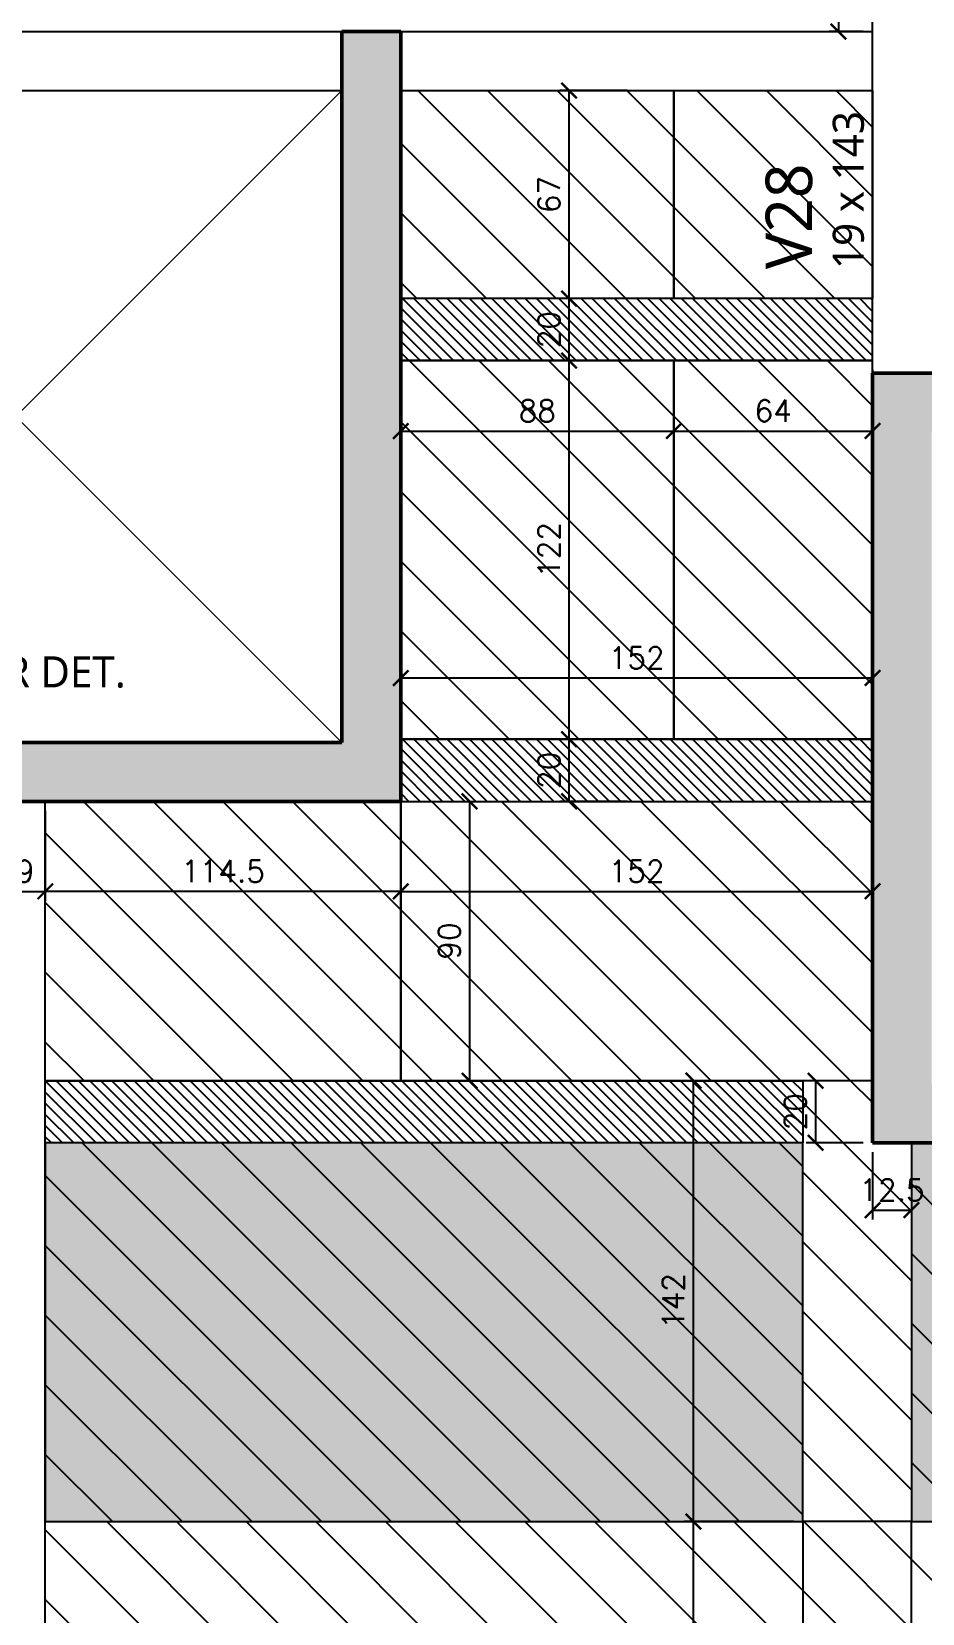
# Model space of a CAD drawing. Extents: x -32107 to -10774, y -8834 to 6017.
# Drawn here: x -29542 to -29255, y -6773 to -6264 of the extents above; entities that cross this region are included whole.
import ezdxf

# ---------------------------------------------------------------- set-up
doc = ezdxf.new("R2010")
doc.units = 0
doc.header["$PDMODE"] = 2
doc.header["$PDSIZE"] = 10
doc.layers.get('0').update_dxf_attribs({"lineweight": 13})
doc.layers.get('Defpoints').update_dxf_attribs({"lineweight": 13})
for name, color, linetype, lineweight in [('A-GENM', 7, 'Continuous', 18), ('PONT', 1, 'Continuous', 13), ('S-BEAM', 7, 'Continuous', 18), ('S-BEAM-IDEN', 7, 'Continuous', 9), ('S-COLS', 7, 'Continuous', 18), ('S-COLS-IDEN', 7, 'Continuous', 9)]:
    doc.layers.add(name, color=color, linetype=linetype, lineweight=lineweight)
for name, color, linetype in [('Cota', 4, 'Continuous'), ('Faixa Reesc', 8, 'Continuous'), ('Hachura 122x244', 253, 'Continuous'), ('Painéis', 200, 'Continuous'), ('Reaproveitamento', 251, 'Continuous')]:
    doc.layers.add(name, color=color, linetype=linetype)
doc.styles.add('Gadugi', font='gadugi.ttf', dxfattribs={"height": 15})
doc.styles.add('Gadugi_1', font='gadugi.ttf', dxfattribs={"height": 10})
doc.styles.add('Gadugi_2', font='gadugi.ttf', dxfattribs={"height": 0.2})
doc.styles.add('ROMANS', font='romans.shx')
doc.dimstyles.new('Cota Paínel', dxfattribs={"dimtxt": 7, "dimasz": 5, "dimexe": 3, "dimexo": 3, "dimgap": 3, "dimtad": 1, "dimdec": 1, "dimzin": 12, "dimdsep": 46, "dimtxsty": 'ROMANS', "dimblk": 'ARCHTICK', "dimcen": 0, "dimclrd": 4, "dimclre": 4, "dimclrt": 1, "dimadec": 1, "dimazin": 3, "dimtfac": 1, "dimtdec": 1, "dimtmove": 0, "dimatfit": 3, "dimldrblk": 'OBLIQUE', "dimfxl": 0, "dimtolj": 1, "dimtzin": 12, "dimarcsym": 0})
pattern_1 = [(135, (47.011, -948.851), (-11.22532, -11.22532), [])]

# ---------------------------------------------------------------- blocks, each defined once
blk = doc.blocks.new('PED_TAG_PILAR_R03 - PILAR VER DET_-2523782-PL K 100 - FORMA DO 6º PAVIMENTO')
at = {"layer": 'S-COLS-IDEN', "insert": (0.115, -0.625), "char_height": 0.2, "width": 1.37089, "attachment_point": 1, "style": 'Gadugi_2'}
blk.add_mtext('VER DET.', dxfattribs=at)
blk = doc.blocks.new('_ArchTick')
at = {"color": 0, "linetype": 'ByBlock', "const_width": 0.15}
blk.add_lwpolyline([(-0.5, -0.5), (0.5, 0.5)], dxfattribs=at)
blk = doc.blocks.new('*D29')
at = {"layer": 'A-GENM', "color": 4, "lineweight": -2, "transparency": 16777216}
for p, q in [((-29274.21, -6203.64), (-29285.19, -6203.64)), ((-29282.19, -6203.64), (-29282.19, -6263.64)), ((-29274.21, -6263.64), (-29285.19, -6263.64))]:
    blk.add_line(p, q, dxfattribs=at)
at = {"layer": 'Defpoints', "color": 0, "transparency": 16777216}
for p in [(-29271.21, -6203.64), (-29282.19, -6263.64), (-29271.21, -6263.64)]:
    blk.add_point(p, dxfattribs=at)
at = {"layer": 'A-GENM', "color": 4, "lineweight": -2, "transparency": 16777216, "xscale": 5, "yscale": 5, "zscale": 5}
for p, rotation in [((-29282.19, -6203.64), 90), ((-29282.19, -6263.64), 270)]:
    blk.add_blockref('_ArchTick', p, dxfattribs=dict(at, rotation=rotation))
at = {"layer": 'A-GENM', "color": 1, "transparency": 16777216, "insert": (-29288.69, -6233.64), "char_height": 7, "attachment_point": 5, "rotation": 90, "style": 'ROMANS'}
blk.add_mtext('\\A1;60', dxfattribs=at)
blk = doc.blocks.new('_OBLIQUE')
at = {"color": 0, "linetype": 'ByBlock', "lineweight": -2}
for p, q in [((0, 0), (-1, 0)), ((-0.5, -0.5), (0.5, 0.5))]:
    blk.add_line(p, q, dxfattribs=at)
blk = doc.blocks.new('*D35')
at = {"layer": 'Cota', "color": 4, "lineweight": -2, "transparency": 16777216}
for p, q in [((-29350.21, -6369.64), (-29371.96, -6369.64)), ((-29368.96, -6491.64), (-29368.96, -6369.64)), ((-29350.21, -6491.64), (-29371.96, -6491.64))]:
    blk.add_line(p, q, dxfattribs=at)
at = {"layer": 'Defpoints', "color": 0, "transparency": 16777216}
for p in [(-29368.96, -6369.64), (-29347.21, -6369.64), (-29347.21, -6491.64)]:
    blk.add_point(p, dxfattribs=at)
at = {"layer": 'Cota', "color": 4, "lineweight": -2, "transparency": 16777216, "xscale": 5, "yscale": 5, "zscale": 5}
for p, rotation in [((-29368.96, -6369.64), 90), ((-29368.96, -6491.64), 270)]:
    blk.add_blockref('_ArchTick', p, dxfattribs=dict(at, rotation=rotation))
at = {"layer": 'Cota', "color": 1, "transparency": 16777216, "insert": (-29375.46, -6430.64), "char_height": 7, "attachment_point": 5, "rotation": 90, "style": 'ROMANS'}
blk.add_mtext('\\A1;122', dxfattribs=at)
blk = doc.blocks.new('*D34')
at = {"layer": 'Cota', "color": 4, "lineweight": -2, "transparency": 16777216}
for p, q in [((-29350.21, -6491.64), (-29371.96, -6491.64)), ((-29368.96, -6511.64), (-29368.96, -6491.64)), ((-29350.21, -6511.64), (-29371.96, -6511.64))]:
    blk.add_line(p, q, dxfattribs=at)
at = {"layer": 'Defpoints', "color": 0, "transparency": 16777216}
for p in [(-29368.96, -6491.64), (-29347.21, -6491.64), (-29347.21, -6511.64)]:
    blk.add_point(p, dxfattribs=at)
at = {"layer": 'Cota', "color": 4, "lineweight": -2, "transparency": 16777216, "xscale": 5, "yscale": 5, "zscale": 5}
for p, rotation in [((-29368.96, -6491.64), 90), ((-29368.96, -6511.64), 270)]:
    blk.add_blockref('_ArchTick', p, dxfattribs=dict(at, rotation=rotation))
at = {"layer": 'Cota', "color": 1, "transparency": 16777216, "insert": (-29375.46, -6501.64), "char_height": 7, "attachment_point": 5, "rotation": 90, "style": 'ROMANS'}
blk.add_mtext('\\A1;20', dxfattribs=at)
blk = doc.blocks.new('*D36')
at = {"layer": 'Cota', "color": 4, "lineweight": -2, "transparency": 16777216}
for p, q in [((-29350.21, -6349.64), (-29371.96, -6349.64)), ((-29368.96, -6369.64), (-29368.96, -6349.64)), ((-29350.21, -6369.64), (-29371.96, -6369.64))]:
    blk.add_line(p, q, dxfattribs=at)
at = {"layer": 'Defpoints', "color": 0, "transparency": 16777216}
for p in [(-29368.96, -6349.64), (-29347.21, -6349.64), (-29347.21, -6369.64)]:
    blk.add_point(p, dxfattribs=at)
at = {"layer": 'Cota', "color": 4, "lineweight": -2, "transparency": 16777216, "xscale": 5, "yscale": 5, "zscale": 5}
for p, rotation in [((-29368.96, -6349.64), 90), ((-29368.96, -6369.64), 270)]:
    blk.add_blockref('_ArchTick', p, dxfattribs=dict(at, rotation=rotation))
at = {"layer": 'Cota', "color": 1, "transparency": 16777216, "insert": (-29375.46, -6359.64), "char_height": 7, "attachment_point": 5, "rotation": 90, "style": 'ROMANS'}
blk.add_mtext('\\A1;20', dxfattribs=at)
blk = doc.blocks.new('*D37')
at = {"layer": 'Cota', "color": 4, "lineweight": -2, "transparency": 16777216}
for p, q in [((-29350.21, -6282.64), (-29371.96, -6282.64)), ((-29368.96, -6349.64), (-29368.96, -6282.64)), ((-29350.21, -6349.64), (-29371.96, -6349.64))]:
    blk.add_line(p, q, dxfattribs=at)
at = {"layer": 'Defpoints', "color": 0, "transparency": 16777216}
for p in [(-29368.96, -6282.64), (-29347.21, -6282.64), (-29347.21, -6349.64)]:
    blk.add_point(p, dxfattribs=at)
at = {"layer": 'Cota', "color": 4, "lineweight": -2, "transparency": 16777216, "xscale": 5, "yscale": 5, "zscale": 5}
for p, rotation in [((-29368.96, -6282.64), 90), ((-29368.96, -6349.64), 270)]:
    blk.add_blockref('_ArchTick', p, dxfattribs=dict(at, rotation=rotation))
at = {"layer": 'Cota', "color": 1, "transparency": 16777216, "insert": (-29375.46, -6316.14), "char_height": 7, "attachment_point": 5, "rotation": 90, "style": 'ROMANS'}
blk.add_mtext('\\A1;67', dxfattribs=at)
blk = doc.blocks.new('*D38')
at = {"layer": 'Cota', "color": 4, "lineweight": -2, "transparency": 16777216}
for p, q in [((-29423.21, -6488.64), (-29423.21, -6468.89)), ((-29271.21, -6471.89), (-29423.21, -6471.89)), ((-29271.21, -6488.64), (-29271.21, -6468.89))]:
    blk.add_line(p, q, dxfattribs=at)
at = {"layer": 'Defpoints', "color": 0, "transparency": 16777216}
for p in [(-29423.21, -6471.89), (-29423.21, -6491.64), (-29271.21, -6491.64)]:
    blk.add_point(p, dxfattribs=at)
at = {"layer": 'Cota', "color": 4, "lineweight": -2, "transparency": 16777216, "xscale": 5, "yscale": 5, "zscale": 5, "rotation": 180}
blk.add_blockref('_ArchTick', (-29423.21, -6471.89), dxfattribs=at)
at = {"layer": 'Cota', "color": 4, "lineweight": -2, "transparency": 16777216, "xscale": 5, "yscale": 5, "zscale": 5}
blk.add_blockref('_ArchTick', (-29271.21, -6471.89), dxfattribs=at)
at = {"layer": 'Cota', "color": 1, "transparency": 16777216, "insert": (-29347.21, -6465.39), "char_height": 7, "attachment_point": 5, "style": 'ROMANS'}
blk.add_mtext('\\A1;152', dxfattribs=at)
blk = doc.blocks.new('*D32')
at = {"layer": 'Cota', "color": 4, "lineweight": -2, "transparency": 16777216}
for p, q in [((-29423.21, -6372.64), (-29423.21, -6395.31)), ((-29335.21, -6372.64), (-29335.21, -6395.31)), ((-29423.21, -6392.31), (-29335.21, -6392.31))]:
    blk.add_line(p, q, dxfattribs=at)
at = {"layer": 'Defpoints', "color": 0, "transparency": 16777216}
for p in [(-29423.21, -6369.64), (-29335.21, -6369.64), (-29335.21, -6392.31)]:
    blk.add_point(p, dxfattribs=at)
at = {"layer": 'Cota', "color": 4, "lineweight": -2, "transparency": 16777216, "xscale": 5, "yscale": 5, "zscale": 5, "rotation": 180}
blk.add_blockref('_ArchTick', (-29423.21, -6392.31), dxfattribs=at)
at = {"layer": 'Cota', "color": 4, "lineweight": -2, "transparency": 16777216, "xscale": 5, "yscale": 5, "zscale": 5}
blk.add_blockref('_ArchTick', (-29335.21, -6392.31), dxfattribs=at)
at = {"layer": 'Cota', "color": 1, "transparency": 16777216, "insert": (-29379.21, -6385.81), "char_height": 7, "attachment_point": 5, "style": 'ROMANS'}
blk.add_mtext('\\A1;88', dxfattribs=at)
blk = doc.blocks.new('*D33')
at = {"layer": 'Cota', "color": 4, "lineweight": -2, "transparency": 16777216}
for p, q in [((-29271.21, -6372.64), (-29271.21, -6395.31)), ((-29335.21, -6375.64), (-29335.21, -6395.31)), ((-29335.21, -6392.31), (-29271.21, -6392.31))]:
    blk.add_line(p, q, dxfattribs=at)
at = {"layer": 'Defpoints', "color": 0, "transparency": 16777216}
for p in [(-29271.21, -6369.64), (-29335.21, -6372.64), (-29271.21, -6392.31)]:
    blk.add_point(p, dxfattribs=at)
at = {"layer": 'Cota', "color": 4, "lineweight": -2, "transparency": 16777216, "xscale": 5, "yscale": 5, "zscale": 5, "rotation": 180}
blk.add_blockref('_ArchTick', (-29335.21, -6392.31), dxfattribs=at)
at = {"layer": 'Cota', "color": 4, "lineweight": -2, "transparency": 16777216, "xscale": 5, "yscale": 5, "zscale": 5}
blk.add_blockref('_ArchTick', (-29271.21, -6392.31), dxfattribs=at)
at = {"layer": 'Cota', "color": 1, "transparency": 16777216, "insert": (-29303.21, -6385.81), "char_height": 7, "attachment_point": 5, "style": 'ROMANS'}
blk.add_mtext('\\A1;64', dxfattribs=at)
blk = doc.blocks.new('*D182')
at = {"layer": 'Cota', "color": 4, "lineweight": -2, "transparency": 16777216}
for p, q in [((-29556.71, -6524.8), (-29556.71, -6543.63)), ((-29537.71, -6524.8), (-29537.71, -6543.63)), ((-29556.71, -6540.63), (-29537.71, -6540.63))]:
    blk.add_line(p, q, dxfattribs=at)
at = {"layer": 'Defpoints', "color": 0, "transparency": 16777216}
for p in [(-29556.71, -6521.8), (-29537.71, -6521.8), (-29537.71, -6540.63)]:
    blk.add_point(p, dxfattribs=at)
at = {"layer": 'Cota', "color": 4, "lineweight": -2, "transparency": 16777216, "xscale": 5, "yscale": 5, "zscale": 5, "rotation": 180}
blk.add_blockref('_ArchTick', (-29556.71, -6540.63), dxfattribs=at)
at = {"layer": 'Cota', "color": 4, "lineweight": -2, "transparency": 16777216, "xscale": 5, "yscale": 5, "zscale": 5}
blk.add_blockref('_ArchTick', (-29537.71, -6540.63), dxfattribs=at)
at = {"layer": 'Cota', "color": 1, "transparency": 16777216, "insert": (-29547.21, -6534.13), "char_height": 7, "attachment_point": 5, "style": 'ROMANS'}
blk.add_mtext('\\A1;19', dxfattribs=at)
blk = doc.blocks.new('122x244')
at = {"layer": 'Hachura 122x244'}
h = blk.add_hatch(color=256, dxfattribs=at)
h.dxf.hatch_style = 2
h.paths.add_polyline_path([(-30259.5, 9300.7), (-30015.5, 9300.7), (-30015.5, 9422.7), (-30259.5, 9422.7)])
at = {"layer": 'Painéis'}
blk.add_lwpolyline([(-30259.5, 9300.7), (-30015.5, 9300.7), (-30015.5, 9422.7), (-30259.5, 9422.7)], close=True, dxfattribs=at)
blk = doc.blocks.new('*D194')
at = {"layer": 'Cota', "color": 4, "lineweight": -2, "transparency": 16777216}
for p, q in [((-29423.21, -6546.91), (-29423.21, -6537.63)), ((-29271.21, -6546.91), (-29271.21, -6537.63)), ((-29423.21, -6540.63), (-29271.21, -6540.63))]:
    blk.add_line(p, q, dxfattribs=at)
at = {"layer": 'Defpoints', "color": 0, "transparency": 16777216}
for p in [(-29271.21, -6540.63), (-29423.21, -6549.91), (-29271.21, -6549.91)]:
    blk.add_point(p, dxfattribs=at)
at = {"layer": 'Cota', "color": 4, "lineweight": -2, "transparency": 16777216, "xscale": 5, "yscale": 5, "zscale": 5, "rotation": 180}
blk.add_blockref('_ArchTick', (-29423.21, -6540.63), dxfattribs=at)
at = {"layer": 'Cota', "color": 4, "lineweight": -2, "transparency": 16777216, "xscale": 5, "yscale": 5, "zscale": 5}
blk.add_blockref('_ArchTick', (-29271.21, -6540.63), dxfattribs=at)
at = {"layer": 'Cota', "color": 1, "transparency": 16777216, "insert": (-29347.21, -6534.13), "char_height": 7, "attachment_point": 5, "style": 'ROMANS'}
blk.add_mtext('\\A1;152', dxfattribs=at)
blk = doc.blocks.new('*D195')
at = {"layer": 'Cota', "color": 4, "lineweight": -2, "transparency": 16777216}
for p, q in [((-29537.71, -6514.64), (-29537.71, -6543.63)), ((-29423.21, -6514.64), (-29423.21, -6543.63)), ((-29423.21, -6540.63), (-29537.71, -6540.63))]:
    blk.add_line(p, q, dxfattribs=at)
at = {"layer": 'Defpoints', "color": 0, "transparency": 16777216}
for p in [(-29537.71, -6511.64), (-29423.21, -6511.64), (-29537.71, -6540.63)]:
    blk.add_point(p, dxfattribs=at)
at = {"layer": 'Cota', "color": 4, "lineweight": -2, "transparency": 16777216, "xscale": 5, "yscale": 5, "zscale": 5, "rotation": 180}
blk.add_blockref('_ArchTick', (-29537.71, -6540.63), dxfattribs=at)
at = {"layer": 'Cota', "color": 4, "lineweight": -2, "transparency": 16777216, "xscale": 5, "yscale": 5, "zscale": 5}
blk.add_blockref('_ArchTick', (-29423.21, -6540.63), dxfattribs=at)
at = {"layer": 'Cota', "color": 1, "transparency": 16777216, "insert": (-29480.46, -6534.13), "char_height": 7, "attachment_point": 5, "style": 'ROMANS'}
blk.add_mtext('\\A1;114.5', dxfattribs=at)
blk = doc.blocks.new('*D196')
at = {"layer": 'Cota', "color": 4, "lineweight": -2, "transparency": 16777216}
for p, q in [((-29420.21, -6511.64), (-29398.07, -6511.64)), ((-29401.07, -6511.64), (-29401.07, -6601.64)), ((-29420.21, -6601.64), (-29398.07, -6601.64))]:
    blk.add_line(p, q, dxfattribs=at)
at = {"layer": 'Defpoints', "color": 0, "transparency": 16777216}
for p in [(-29423.21, -6511.64), (-29423.21, -6601.64), (-29401.07, -6601.64)]:
    blk.add_point(p, dxfattribs=at)
at = {"layer": 'Cota', "color": 4, "lineweight": -2, "transparency": 16777216, "xscale": 5, "yscale": 5, "zscale": 5}
for p, rotation in [((-29401.07, -6511.64), 90), ((-29401.07, -6601.64), 270)]:
    blk.add_blockref('_ArchTick', p, dxfattribs=dict(at, rotation=rotation))
at = {"layer": 'Cota', "color": 1, "transparency": 16777216, "insert": (-29407.57, -6556.64), "char_height": 7, "attachment_point": 5, "rotation": 90, "style": 'ROMANS'}
blk.add_mtext('\\A1;90', dxfattribs=at)
blk = doc.blocks.new('*D199')
at = {"layer": 'Cota', "color": 4, "lineweight": -2, "transparency": 16777216}
for p, q in [((-29296.71, -6743.64), (-29331.92, -6743.64)), ((-29328.92, -6931.14), (-29328.92, -6743.64)), ((-29296.71, -6931.14), (-29331.92, -6931.14))]:
    blk.add_line(p, q, dxfattribs=at)
at = {"layer": 'Defpoints', "color": 0, "transparency": 16777216}
for p in [(-29328.92, -6743.64), (-29293.71, -6743.64), (-29293.71, -6931.14)]:
    blk.add_point(p, dxfattribs=at)
at = {"layer": 'Cota', "color": 4, "lineweight": -2, "transparency": 16777216, "xscale": 5, "yscale": 5, "zscale": 5}
for p, rotation in [((-29328.92, -6743.64), 90), ((-29328.92, -6931.14), 270)]:
    blk.add_blockref('_ArchTick', p, dxfattribs=dict(at, rotation=rotation))
at = {"layer": 'Cota', "color": 1, "transparency": 16777216, "insert": (-29335.42, -6837.39), "char_height": 7, "attachment_point": 5, "rotation": 90, "style": 'ROMANS'}
blk.add_mtext('\\A1;187.5', dxfattribs=at)
blk = doc.blocks.new('*D200')
at = {"layer": 'Cota', "color": 4, "lineweight": -2, "transparency": 16777216}
for p, q in [((-29296.71, -6601.64), (-29331.92, -6601.64)), ((-29328.92, -6743.64), (-29328.92, -6601.64)), ((-29296.71, -6743.64), (-29331.92, -6743.64))]:
    blk.add_line(p, q, dxfattribs=at)
at = {"layer": 'Defpoints', "color": 0, "transparency": 16777216}
for p in [(-29328.92, -6601.64), (-29293.71, -6601.64), (-29293.71, -6743.64)]:
    blk.add_point(p, dxfattribs=at)
at = {"layer": 'Cota', "color": 4, "lineweight": -2, "transparency": 16777216, "xscale": 5, "yscale": 5, "zscale": 5}
for p, rotation in [((-29328.92, -6601.64), 90), ((-29328.92, -6743.64), 270)]:
    blk.add_blockref('_ArchTick', p, dxfattribs=dict(at, rotation=rotation))
at = {"layer": 'Cota', "color": 1, "transparency": 16777216, "insert": (-29335.42, -6672.64), "char_height": 7, "attachment_point": 5, "rotation": 90, "style": 'ROMANS'}
blk.add_mtext('\\A1;142', dxfattribs=at)
blk = doc.blocks.new('*D201')
at = {"layer": 'Cota', "color": 4, "lineweight": -2, "transparency": 16777216}
for p, q in [((-29274.21, -6601.64), (-29292.59, -6601.64)), ((-29289.59, -6601.64), (-29289.59, -6621.64)), ((-29274.21, -6621.64), (-29292.59, -6621.64))]:
    blk.add_line(p, q, dxfattribs=at)
at = {"layer": 'Defpoints', "color": 0, "transparency": 16777216}
for p in [(-29271.21, -6601.64), (-29289.59, -6621.64), (-29271.21, -6621.64)]:
    blk.add_point(p, dxfattribs=at)
at = {"layer": 'Cota', "color": 4, "lineweight": -2, "transparency": 16777216, "xscale": 5, "yscale": 5, "zscale": 5}
for p, rotation in [((-29289.59, -6601.64), 90), ((-29289.59, -6621.64), 270)]:
    blk.add_blockref('_ArchTick', p, dxfattribs=dict(at, rotation=rotation))
at = {"layer": 'Cota', "color": 1, "transparency": 16777216, "insert": (-29296.09, -6611.64), "char_height": 7, "attachment_point": 5, "rotation": 90, "style": 'ROMANS'}
blk.add_mtext('\\A1;20', dxfattribs=at)
blk = doc.blocks.new('*D202')
at = {"layer": 'Cota', "color": 4, "lineweight": -2, "transparency": 16777216}
for p, q in [((-29271.21, -6624.64), (-29271.21, -6646.34)), ((-29258.71, -6624.64), (-29258.71, -6646.34)), ((-29271.21, -6643.34), (-29258.71, -6643.34))]:
    blk.add_line(p, q, dxfattribs=at)
at = {"layer": 'Defpoints', "color": 0, "transparency": 16777216}
for p in [(-29271.21, -6621.64), (-29258.71, -6621.64), (-29258.71, -6643.34)]:
    blk.add_point(p, dxfattribs=at)
at = {"layer": 'Cota', "color": 4, "lineweight": -2, "transparency": 16777216, "xscale": 5, "yscale": 5, "zscale": 5, "rotation": 180}
blk.add_blockref('_ArchTick', (-29271.21, -6643.34), dxfattribs=at)
at = {"layer": 'Cota', "color": 4, "lineweight": -2, "transparency": 16777216, "xscale": 5, "yscale": 5, "zscale": 5}
blk.add_blockref('_ArchTick', (-29258.71, -6643.34), dxfattribs=at)
at = {"layer": 'Cota', "color": 1, "transparency": 16777216, "insert": (-29264.96, -6636.84), "char_height": 7, "attachment_point": 5, "style": 'ROMANS'}
blk.add_mtext('\\A1;12.5', dxfattribs=at)

msp = doc.modelspace()

# ---------------------------------------------------------------- hatches: boundary and pattern name
at = {"layer": 'Faixa Reesc'}
h = msp.add_hatch(dxfattribs=at)
h.set_pattern_fill('ANSI31', color=256, scale=0.8, angle=90)
h.set_pattern_definition([(135, (-87.7805, -4799.569), (-1.79605122, -1.79605122), [])])
h.paths.add_polyline_path([(-29271.21, -6369.64), (-29271.21, -6349.64), (-29423.21, -6349.64), (-29423.21, -6369.64)])
h = msp.add_hatch(dxfattribs=at)
h.set_pattern_fill('ANSI31', color=256, scale=0.8, angle=90)
h.set_pattern_definition([(135, (-87.7805, -4941.569), (-1.79605122, -1.79605122), [])])
h.paths.add_polyline_path([(-29271.21, -6511.64), (-29271.21, -6491.64), (-29423.21, -6491.64), (-29423.21, -6511.64)])
h = msp.add_hatch(dxfattribs=at)
h.set_pattern_fill('ANSI31', color=256, scale=0.8, angle=90)
h.set_pattern_definition([(135, (704.8505, -10295.0464), (-1.79605122, -1.79605122), [])])
h.paths.add_polyline_path([(-29537.71, -6601.64), (-29293.71, -6601.64), (-29293.71, -6621.64), (-29537.71, -6621.64)])
at = {"layer": 'Reaproveitamento'}
h = msp.add_hatch(dxfattribs=at)
h.set_pattern_fill('ANSI31', color=256, scale=5, angle=90)
h.set_pattern_definition(pattern_1)
h.paths.add_polyline_path([(-29423.21, -6282.64), (-29335.21, -6282.64), (-29335.21, -6349.64), (-29423.21, -6349.64)])
h.paths.add_polyline_path([(-29335.21, -6282.64), (-29271.21, -6282.64), (-29271.21, -6349.64), (-29335.21, -6349.64)])
h.paths.add_polyline_path([(-29423.21, -6369.64), (-29335.21, -6369.64), (-29335.21, -6491.64), (-29423.21, -6491.64)])
h.paths.add_polyline_path([(-29335.21, -6369.64), (-29271.21, -6369.64), (-29271.21, -6491.64), (-29335.21, -6491.64)])
h.paths.add_polyline_path([(-29423.21, -6511.64), (-29271.21, -6511.64), (-29271.21, -6601.64), (-29423.21, -6601.64)])
h.paths.add_polyline_path([(-29537.71, -6511.64), (-29423.21, -6511.64), (-29423.21, -6601.64), (-29537.71, -6601.64)])
h.paths.add_polyline_path([(-29399.82, -6323.39), (-29399.82, -6308.89), (-29389.32, -6308.89), (-29389.32, -6323.39)], flags=24)
h.paths.add_polyline_path([(-29339.54, -6310.61), (-29381.89, -6310.61), (-29381.89, -6286.61), (-29339.54, -6286.61)], flags=24)
h.paths.add_polyline_path([(-29275.99, -6313.62), (-29308.34, -6313.62), (-29308.34, -6277.63), (-29275.99, -6277.63)], flags=9)
h.paths.add_polyline_path([(-29336.96, -6464.44), (-29357.46, -6464.44), (-29357.46, -6453.94), (-29336.96, -6453.94)], flags=24)
h.paths.add_polyline_path([(-29399.82, -6440.89), (-29399.82, -6420.39), (-29389.32, -6420.39), (-29389.32, -6440.89)], flags=24)
h.paths.add_polyline_path([(-29371.79, -6391.06), (-29386.62, -6391.06), (-29386.62, -6380.56), (-29371.79, -6380.56)], flags=24)
h.paths.add_polyline_path([(-29295.79, -6391.06), (-29310.62, -6391.06), (-29310.62, -6380.56), (-29295.79, -6380.56)], flags=24)
h.paths.add_polyline_path([(-29336.96, -6539.38), (-29357.46, -6539.38), (-29357.46, -6528.88), (-29336.96, -6528.88)], flags=24)
h.paths.add_polyline_path([(-29399.82, -6564.06), (-29399.82, -6549.22), (-29389.32, -6549.22), (-29389.32, -6564.06)], flags=24)
h.paths.add_polyline_path([(-29465.21, -6539.38), (-29495.71, -6539.38), (-29495.71, -6528.88), (-29465.21, -6528.88)], flags=24)
h = msp.add_hatch(dxfattribs=at)
h.set_pattern_fill('ANSI31', color=256, scale=5, angle=90)
h.set_pattern_definition(pattern_1)
h.paths.add_polyline_path([(-29271.21, -6282.64), (-29335.21, -6282.64), (-29335.21, -6349.64), (-29271.21, -6349.64)])
h.paths.add_polyline_path([(-29335.21, -6282.64), (-29423.21, -6282.64), (-29423.21, -6349.64), (-29335.21, -6349.64)])
h.paths.add_polyline_path([(-29271.21, -6369.64), (-29335.21, -6369.64), (-29335.21, -6491.64), (-29271.21, -6491.64)])
h.paths.add_polyline_path([(-29335.21, -6369.64), (-29423.21, -6369.64), (-29423.21, -6491.64), (-29335.21, -6491.64)])
h.paths.add_polyline_path([(-29281.54, -6344.13), (-29281.54, -6300.22), (-29317.53, -6300.22), (-29317.53, -6344.13)], flags=24)
h.paths.add_polyline_path([(-29267.95, -6344.23), (-29267.95, -6286.36), (-29291.94, -6286.36), (-29291.94, -6344.23)], flags=9)
h.paths.add_polyline_path([(-29370.21, -6323.39), (-29370.21, -6308.89), (-29380.71, -6308.89), (-29380.71, -6323.39)], flags=24)
h.paths.add_polyline_path([(-29310.62, -6391.06), (-29295.79, -6391.06), (-29295.79, -6380.56), (-29310.62, -6380.56)], flags=24)
h.paths.add_polyline_path([(-29370.21, -6440.89), (-29370.21, -6420.39), (-29380.71, -6420.39), (-29380.71, -6440.89)], flags=24)
h.paths.add_polyline_path([(-29357.46, -6470.64), (-29336.96, -6470.64), (-29336.96, -6460.14), (-29357.46, -6460.14)], flags=24)
h.paths.add_polyline_path([(-29386.62, -6391.06), (-29371.79, -6391.06), (-29371.79, -6380.56), (-29386.62, -6380.56)], flags=24)
h = msp.add_hatch(dxfattribs=at)
h.set_pattern_fill('ANSI31', color=256, scale=5, angle=90)
h.set_pattern_definition(pattern_1)
h.paths.add_polyline_path([(-28770.71, -6743.64), (-28526.71, -6743.64), (-28526.71, -6758.14), (-28526.71, -6789.14), (-28770.71, -6789.14)])
h.paths.add_polyline_path([(-29014.71, -6743.64), (-28770.71, -6743.64), (-28770.71, -6789.14), (-29014.71, -6789.14)])
h.paths.add_polyline_path([(-29258.71, -6743.64), (-29014.71, -6743.64), (-29014.71, -6789.14), (-29258.71, -6789.14)])
h.paths.add_polyline_path([(-29293.71, -6743.64), (-29258.71, -6743.64), (-29258.71, -6789.14), (-29258.71, -6931.14), (-29293.71, -6931.14)])
h.paths.add_polyline_path([(-29293.71, -6621.64), (-29293.71, -6601.64), (-29271.21, -6601.64), (-29271.21, -6621.64), (-29258.71, -6621.64), (-29258.71, -6743.64), (-29293.71, -6743.64)])
h.paths.add_polyline_path([(-29537.71, -6743.64), (-29293.71, -6743.64), (-29293.71, -6789.14), (-29537.71, -6789.14)])
h.paths.add_polyline_path([(-29293.71, -6931.14), (-29258.71, -6931.14), (-29258.71, -7073.14), (-29293.71, -7073.14)])
h.paths.add_polyline_path([(-28873.47, -6779.55), (-28897.74, -6779.55), (-28897.74, -6749.55), (-28873.47, -6749.55)], flags=24)
h.paths.add_polyline_path([(-28873.07, -6789.79), (-28901.76, -6789.79), (-28901.76, -6771.8), (-28873.07, -6771.8)], flags=9)
h = msp.add_hatch(dxfattribs=at)
h.set_pattern_fill('ANSI31', color=256, scale=5, angle=90)
h.set_pattern_definition([(135, (-239.991, -10336.237), (-11.22532, -11.22532), [])])
h.paths.add_polyline_path([(-29537.71, -6743.64), (-29293.71, -6743.64), (-29293.71, -6621.64), (-29537.71, -6621.64)])
h = msp.add_hatch(dxfattribs=at)
h.set_pattern_fill('ANSI31', color=256, scale=5, angle=90)
h.set_pattern_definition([(135, (-30.991, -10336.237), (-11.22532, -11.22532), [])])
h.paths.add_polyline_path([(-29258.71, -6743.64), (-29014.71, -6743.64), (-29014.71, -6621.64), (-29258.71, -6621.64)])
at = {"layer": 'S-COLS', "true_color": 0x808080}
for points in [[(-29671.21, -6511.64), (-29423.21, -6511.64), (-29423.21, -6263.64), (-29442.21, -6263.64), (-29442.21, -6492.64), (-29652.21, -6492.64), (-29652.21, -6263.64), (-29671.21, -6263.64), (-29671.21, -6440.56)], [(-29036.21, -6621.64), (-29036.21, -6602.64), (-29252.21, -6602.64), (-29252.21, -6392.64), (-29036.21, -6392.64), (-29036.21, -6373.64), (-29271.21, -6373.64), (-29271.21, -6621.64), (-29112.84, -6621.64)]]:
    msp.add_hatch(color=8, dxfattribs=at).paths.add_polyline_path(points, flags=0)

# ---------------------------------------------------------------- linework, layer by layer
at = {"layer": 'Painéis'}
for points in [[(-29335.21, -6349.64), (-29423.21, -6349.64), (-29423.21, -6282.64), (-29335.21, -6282.64)], [(-29271.21, -6349.64), (-29335.21, -6349.64), (-29335.21, -6282.64), (-29271.21, -6282.64)], [(-29271.21, -6349.64), (-29423.21, -6349.64), (-29423.21, -6369.64), (-29271.21, -6369.64)], [(-29335.21, -6369.64), (-29423.21, -6369.64), (-29423.21, -6491.64), (-29335.21, -6491.64)], [(-29271.21, -6369.64), (-29335.21, -6369.64), (-29335.21, -6491.64), (-29271.21, -6491.64)], [(-29271.21, -6491.64), (-29423.21, -6491.64), (-29423.21, -6511.64), (-29271.21, -6511.64)], [(-29423.21, -6601.64), (-29537.71, -6601.64), (-29537.71, -6511.64), (-29423.21, -6511.64)], [(-29423.21, -6511.64), (-29271.21, -6511.64), (-29271.21, -6601.64), (-29423.21, -6601.64)], [(-29293.71, -6621.64), (-29537.71, -6621.64), (-29537.71, -6601.64), (-29293.71, -6601.64)], [(-29293.71, -6789.14), (-29537.71, -6789.14), (-29537.71, -6743.64), (-29293.71, -6743.64)], [(-29293.71, -6931.14), (-29258.71, -6931.14), (-29258.71, -6743.64), (-29293.71, -6743.64)], [(-29014.71, -6789.14), (-29258.71, -6789.14), (-29258.71, -6743.64), (-29014.71, -6743.64)]]:
    msp.add_lwpolyline(points, close=True, dxfattribs=at)
at = {"layer": 'PONT', "lineweight": 18}
for p, q in [((-29442.21, -6282.64), (-29652.21, -6492.64)), ((-29652.21, -6282.64), (-29442.21, -6492.64))]:
    msp.add_line(p, q, dxfattribs=at)
at = {"layer": 'S-BEAM', "lineweight": 25}
for p, q in [((-29271.21, -6373.64), (-29271.21, -5997.14)), ((-29652.21, -6263.64), (-29442.21, -6263.64)), ((-29423.21, -6263.64), (-29271.21, -6263.64)), ((-29652.21, -6282.64), (-29442.21, -6282.64)), ((-29423.21, -6282.64), (-29271.21, -6282.64)), ((-29252.21, -6373.64), (-29271.21, -6373.64)), ((-29537.71, -7189.14), (-29537.71, -6511.64))]:
    msp.add_line(p, q, dxfattribs=at)
at = {"layer": 'S-COLS', "lineweight": 50}
for p, q in [((-29442.21, -6492.64), (-29442.21, -6263.64)), ((-29442.21, -6263.64), (-29423.21, -6263.64)), ((-29423.21, -6263.64), (-29423.21, -6511.64)), ((-29271.21, -6621.64), (-29271.21, -6373.64)), ((-29271.21, -6373.64), (-29036.21, -6373.64)), ((-29652.21, -6492.64), (-29442.21, -6492.64)), ((-29423.21, -6511.64), (-29671.21, -6511.64)), ((-29036.21, -6621.64), (-29271.21, -6621.64))]:
    msp.add_line(p, q, dxfattribs=at)

# ---------------------------------------------------------------- block references
at = {"layer": 'Reaproveitamento'}
for p in [(721.79, -16044.34), (1000.79, -16044.34)]:
    msp.add_blockref('122x244', p, dxfattribs=at)
at = {"layer": 'S-COLS-IDEN', "xscale": 49.99999999999998, "yscale": 49.99999999999998, "zscale": 49.99999999999998}
msp.add_blockref('PED_TAG_PILAR_R03 - PILAR VER DET_-2523782-PL K 100 - FORMA DO 6º PAVIMENTO', (-29571.58, -6433.67), dxfattribs=at)

# ---------------------------------------------------------------- texts
at = {"layer": 'S-BEAM-IDEN', "attachment_point": 1, "rotation": 90}
for s, insert, char_height, width, style in [('19 x 143', (-29284.03, -6340.14), 10, 63.7342, 'Gadugi_1'), ('V28', (-29305.67, -6340.19), 15, 44.0928, 'Gadugi')]:
    msp.add_mtext(s, dxfattribs=dict(at, insert=insert, char_height=char_height, width=width, style=style))

# ---------------------------------------------------------------- dimensions: what is measured, and where the dimension line sits
at = {"layer": 'A-GENM'}
dim = msp.add_linear_dim(base=(-29282.19, -6263.64), p1=(-29271.21, -6203.64), p2=(-29271.21, -6263.64), angle=90, dimstyle='Cota Paínel', override={"dimarcsym": 2}, dxfattribs=at)
dim.commit()
dim.dimension.update_dxf_attribs({"geometry": '*D29', "text_midpoint": (-29288.69, -6233.64)})
at = {"layer": 'Cota'}
for base, p1, p2, angle, override, picture, middle in [((-29368.96, -6282.64), (-29347.21, -6349.64), (-29347.21, -6282.64), 90, {"dimtmove": 1, "dimarcsym": 2}, '*D37', (-29375.46, -6316.14)), ((-29368.96, -6349.64), (-29347.21, -6369.64), (-29347.21, -6349.64), 90, {"dimtmove": 1, "dimarcsym": 2}, '*D36', (-29375.46, -6359.64)), ((-29368.96, -6369.64), (-29347.21, -6491.64), (-29347.21, -6369.64), 90, {"dimtmove": 1, "dimarcsym": 2}, '*D35', (-29375.46, -6430.64)), ((-29368.96, -6491.64), (-29347.21, -6511.64), (-29347.21, -6491.64), 90, {"dimtmove": 1, "dimarcsym": 2}, '*D34', (-29375.46, -6501.64)), ((-29537.71, -6540.63), (-29423.21, -6511.64), (-29537.71, -6511.64), 180, {"dimarcsym": 2}, '*D195', (-29480.46, -6534.13)), ((-29401.07, -6601.64), (-29423.21, -6511.64), (-29423.21, -6601.64), 90, {"dimarcsym": 2}, '*D196', (-29407.57, -6556.64)), ((-29271.21, -6540.63), (-29423.21, -6549.91), (-29271.21, -6549.91), 180, {"dimarcsym": 2}, '*D194', (-29347.21, -6534.13)), ((-29328.92, -6601.64), (-29293.71, -6743.64), (-29293.71, -6601.64), 90, {"dimtmove": 1, "dimarcsym": 2}, '*D200', (-29335.42, -6672.64)), ((-29289.59, -6621.64), (-29271.21, -6601.64), (-29271.21, -6621.64), 90, {"dimarcsym": 2}, '*D201', (-29296.09, -6611.64)), ((-29328.92, -6743.64), (-29293.71, -6931.14), (-29293.71, -6743.64), 90, {"dimtmove": 1, "dimarcsym": 2}, '*D199', (-29335.42, -6837.39))]:
    dim = msp.add_linear_dim(base=base, p1=p1, p2=p2, angle=angle, dimstyle='Cota Paínel', override=override, dxfattribs=at)
    dim.commit()
    dim.dimension.update_dxf_attribs({"geometry": picture, "text_midpoint": middle})
for base, p1, p2, picture, middle in [((-29335.21, -6392.31), (-29423.21, -6369.64), (-29335.21, -6369.64), '*D32', (-29379.21, -6385.81)), ((-29271.21, -6392.31), (-29335.21, -6372.64), (-29271.21, -6369.64), '*D33', (-29303.21, -6385.81)), ((-29423.21, -6471.89), (-29271.21, -6491.64), (-29423.21, -6491.64), '*D38', (-29347.21, -6465.39)), ((-29537.71, -6540.63), (-29556.71, -6521.8), (-29537.71, -6521.8), '*D182', (-29547.21, -6534.13))]:
    dim = msp.add_linear_dim(base=base, p1=p1, p2=p2, dimstyle='Cota Paínel', override={"dimarcsym": 2}, dxfattribs=at)
    dim.commit()
    dim.dimension.update_dxf_attribs({"geometry": picture, "text_midpoint": middle})
dim = msp.add_linear_dim(base=(-29258.71, -6643.34), p1=(-29271.21, -6621.64), p2=(-29258.71, -6621.64), angle=180, dimstyle='Cota Paínel', override={"dimarcsym": 2}, dxfattribs=at)
dim.commit()
dim.dimension.update_dxf_attribs({"geometry": '*D202', "text_midpoint": (-29264.96, -6643.34), "dimtype": 160})

doc.saveas('drawing.dxf')
